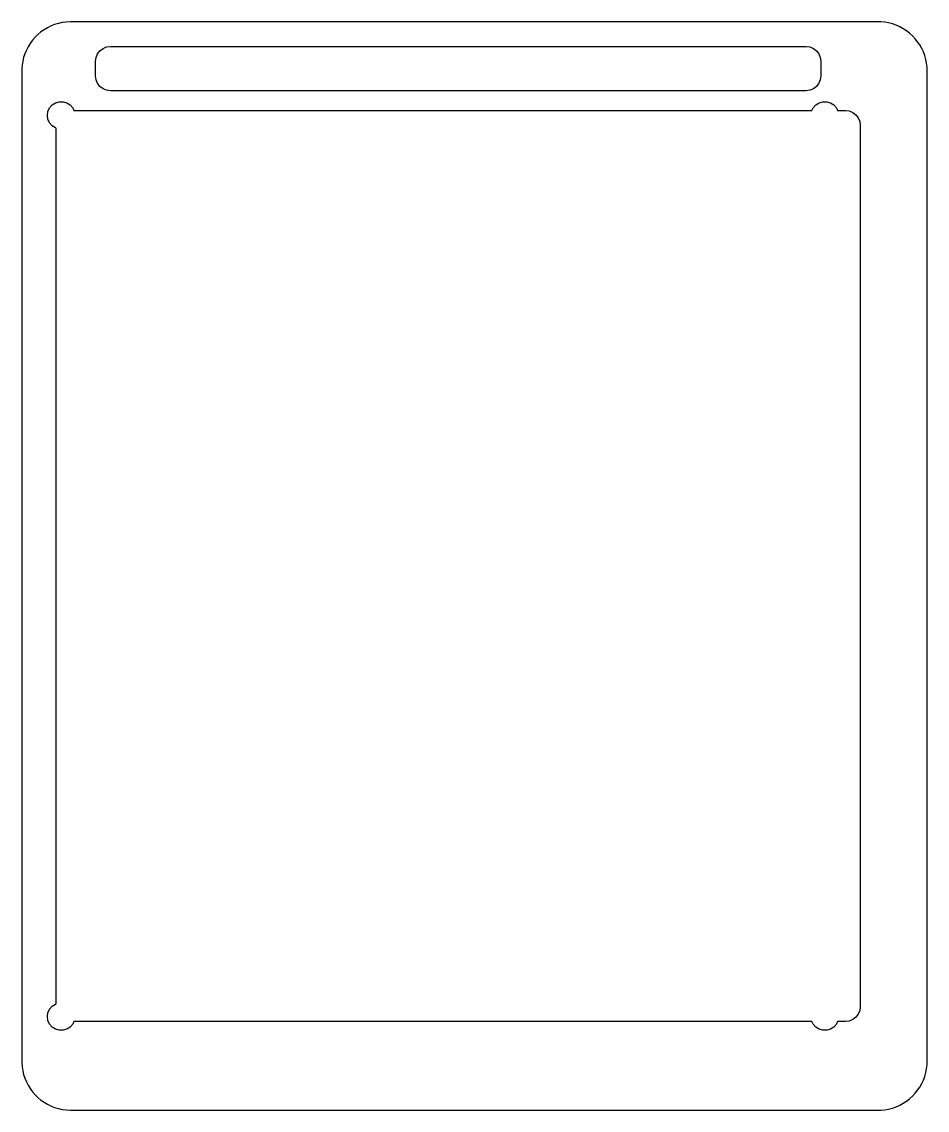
# Model space of a CAD drawing. Extents: x -46 to 46, y 0 to 110.
import ezdxf

# ---------------------------------------------------------------- set-up
doc = ezdxf.new("R2010")
doc.units = 0
doc.layers.get('0').update_dxf_attribs({"linetype": 'CONTINUOUS'})

msp = doc.modelspace()

# ---------------------------------------------------------------- linework, layer by layer
for points in [[(41.2481, 0.008893), (41.6437, 0.048353), (42.0349, 0.119118), (42.4193, 0.220743), (42.7943, 0.352583), (43.1577, 0.513806), (43.5072, 0.703392), (43.8405, 0.920142), (44.1555, 1.16269), (44.4502, 1.42949), (44.7228, 1.71887), (44.9716, 2.02899), (45.1949, 2.3579), (45.3914, 2.70351), (45.5598, 3.06364), (45.6991, 3.43602), (45.8083, 3.81828), (45.8869, 4.20801), (45.9342, 4.60275), (45.95, 5), (45.95, 105.5), (45.9342, 105.897), (45.8869, 106.292), (45.8083, 106.682), (45.6991, 107.064), (45.5598, 107.436), (45.3914, 107.796), (45.1949, 108.142), (44.9716, 108.471), (44.7228, 108.781), (44.4502, 109.071), (44.1555, 109.337), (43.8405, 109.58), (43.5072, 109.797), (43.1577, 109.986), (42.7943, 110.147), (42.4193, 110.279), (42.0349, 110.381), (41.6437, 110.452), (41.2481, 110.491), (40.8506, 110.499), (-41.0494, 110.499), (-41.4463, 110.475), (-41.84, 110.42), (-42.2281, 110.334), (-42.6081, 110.217), (-42.9776, 110.07), (-43.3343, 109.895), (-43.676, 109.692), (-44.0004, 109.462), (-44.3055, 109.207), (-44.5894, 108.929), (-44.8503, 108.629), (-45.0865, 108.309), (-45.2966, 107.971), (-45.4792, 107.618), (-45.6332, 107.252), (-45.7575, 106.874), (-45.8515, 106.488), (-45.9145, 106.095), (-45.946, 105.699), (-45.946, 4.80122), (-45.9145, 4.40491), (-45.8515, 4.01236), (-45.7575, 3.62606), (-45.6332, 3.24845), (-45.4792, 2.8819), (-45.2966, 2.52875), (-45.0865, 2.19123), (-44.8503, 1.87146), (-44.5894, 1.57147), (-44.3055, 1.29316), (-44.0004, 1.03828), (-43.676, 0.808453), (-43.3343, 0.605124), (-42.9776, 0.429581), (-42.6081, 0.282934), (-42.2281, 0.166109), (-41.84, 0.079846), (-41.4463, 0.024689), (-41.0494, 0.000988), (40.8506, 0.000988)], [(-36.95, 103.5), (-37.3382, 103.551), (-37.7, 103.701), (-38.0107, 103.939), (-38.249, 104.25), (-38.3989, 104.612), (-38.45, 105), (-38.45, 106.5), (-38.3989, 106.888), (-38.249, 107.25), (-38.0107, 107.561), (-37.7, 107.799), (-37.3382, 107.949), (-36.95, 108), (33.65, 108), (34.0382, 107.949), (34.4, 107.799), (34.7107, 107.561), (34.949, 107.25), (35.0989, 106.888), (35.15, 106.5), (35.15, 105), (35.0989, 104.612), (34.949, 104.25), (34.7107, 103.939), (34.4, 103.701), (34.0382, 103.551), (33.65, 103.5)], [(-42.1492, 8.11425), (-42.5316, 8.22652), (-42.8668, 8.44195), (-43.1278, 8.7431), (-43.2933, 9.10557), (-43.35, 9.5), (-43.2933, 9.89443), (-43.1278, 10.2569), (-42.8668, 10.558), (-42.5316, 10.7735), (-42.45, 10.7974), (-42.45, 99.7026), (-42.5316, 99.7265), (-42.8668, 99.942), (-43.1278, 100.243), (-43.2933, 100.606), (-43.35, 101), (-43.2933, 101.394), (-43.1278, 101.757), (-42.8668, 102.058), (-42.5316, 102.273), (-42.1492, 102.386), (-41.7508, 102.386), (-41.3684, 102.273), (-41.0332, 102.058), (-40.7722, 101.757), (-40.6549, 101.5), (34.2549, 101.5), (34.3722, 101.757), (34.6332, 102.058), (34.9684, 102.273), (35.3508, 102.386), (35.7492, 102.386), (36.1316, 102.273), (36.4668, 102.058), (36.7278, 101.757), (36.8451, 101.5), (37.65, 101.5), (38.0382, 101.449), (38.4, 101.299), (38.7107, 101.061), (38.949, 100.75), (39.0989, 100.388), (39.15, 100), (39.15, 10.5), (39.0989, 10.1118), (38.949, 9.75), (38.7107, 9.43934), (38.4, 9.20096), (38.0382, 9.05111), (37.65, 9), (36.8451, 9), (36.7278, 8.7431), (36.4668, 8.44195), (36.1316, 8.22652), (35.7492, 8.11425), (35.3508, 8.11425), (34.9684, 8.22652), (34.6332, 8.44195), (34.3722, 8.7431), (34.2549, 9), (-40.6549, 9), (-40.7722, 8.7431), (-41.0332, 8.44195), (-41.3684, 8.22652), (-41.7508, 8.11425)]]:
    msp.add_lwpolyline(points, close=True)

doc.saveas('drawing.dxf')
